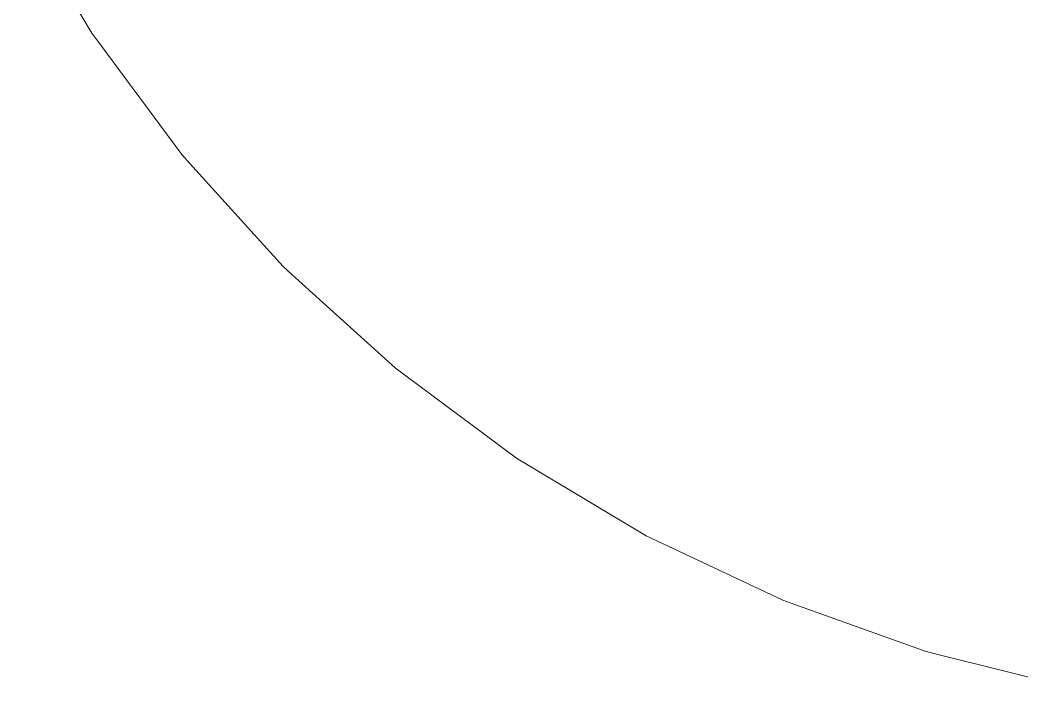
# Model space of a CAD drawing. Header units: centimetres. Extents: x -214 to 137, y -175 to 4.
# Drawn here: x -1.764 to 1.123, y -116.476 to -114.551 of the extents above; entities that cross this region are included whole.
import ezdxf

# ---------------------------------------------------------------- set-up
doc = ezdxf.new("R2010")
doc.units = ezdxf.units.CM
doc.header["$MEASUREMENT"] = 0
doc.layers.add('layer 1', color=7, linetype='Continuous')

msp = doc.modelspace()

# ---------------------------------------------------------------- linework, layer by layer
at = {"layer": 'layer 1', "color": 1, "lineweight": 9}
for points in [[(-1.76398, -114.24443), (-1.76398, -114.24443), (-1.55747, -114.58899), (-1.55747, -114.58899)], [(-1.76398, -114.24443), (-1.76398, -114.24443), (-1.55747, -114.58899), (-1.55747, -114.58899)], [(-1.76398, -114.24443), (-1.76398, -114.24443), (-1.55747, -114.58899), (-1.55747, -114.58899)], [(-1.76398, -114.24443), (-1.76398, -114.24443), (-1.55747, -114.58899), (-1.55747, -114.58899)], [(-1.76398, -114.24443), (-1.76398, -114.24443), (-1.55747, -114.58899), (-1.55747, -114.58899)], [(-1.76398, -114.24443), (-1.76398, -114.24443), (-1.55747, -114.58899), (-1.55747, -114.58899)], [(-1.76398, -114.24443), (-1.76398, -114.24443), (-1.55747, -114.58899), (-1.55747, -114.58899)], [(-1.76398, -114.24443), (-1.76398, -114.24443), (-1.55747, -114.58899), (-1.55747, -114.58899)], [(-1.76398, -114.24443), (-1.76398, -114.24443), (-1.55747, -114.58899), (-1.55747, -114.58899)], [(-1.76398, -114.24443), (-1.76398, -114.24443), (-1.55747, -114.58899), (-1.55747, -114.58899)], [(-1.76398, -114.24443), (-1.76398, -114.24443), (-1.55747, -114.58899), (-1.55747, -114.58899)], [(-1.76398, -114.24443), (-1.76398, -114.24443), (-1.55747, -114.58899), (-1.55747, -114.58899)], [(-1.76398, -114.24443), (-1.76398, -114.24443), (-1.55747, -114.58899), (-1.55747, -114.58899)], [(-1.76398, -114.24443), (-1.76398, -114.24443), (-1.55747, -114.58899), (-1.55747, -114.58899)], [(-1.76398, -114.24443), (-1.76398, -114.24443), (-1.55747, -114.58899), (-1.55747, -114.58899)], [(-1.76398, -114.24443), (-1.76398, -114.24443), (-1.55747, -114.58899), (-1.55747, -114.58899)], [(-1.76398, -114.24443), (-1.76398, -114.24443), (-1.55747, -114.58899), (-1.55747, -114.58899)], [(-1.76398, -114.24443), (-1.76398, -114.24443), (-1.55747, -114.58899), (-1.55747, -114.58899)], [(-1.76398, -114.24443), (-1.76398, -114.24443), (-1.55747, -114.58899), (-1.55747, -114.58899)], [(-1.76398, -114.24443), (-1.76398, -114.24443), (-1.55747, -114.58899), (-1.55747, -114.58899)], [(-1.76398, -114.24443), (-1.76398, -114.24443), (-1.55747, -114.58899), (-1.55747, -114.58899)], [(-1.76398, -114.24443), (-1.76398, -114.24443), (-1.55747, -114.58899), (-1.55747, -114.58899)], [(-1.76398, -114.24443), (-1.76398, -114.24443), (-1.55747, -114.58899), (-1.55747, -114.58899)], [(-1.76398, -114.24443), (-1.76398, -114.24443), (-1.55747, -114.58899), (-1.55747, -114.58899)], [(-1.76398, -114.24443), (-1.76398, -114.24443), (-1.55747, -114.58899), (-1.55747, -114.58899)], [(-1.55747, -114.58899), (-1.55747, -114.58899), (-1.53736, -114.6161), (-1.53736, -114.6161)], [(-1.55747, -114.58899), (-1.55747, -114.58899), (-1.53736, -114.6161), (-1.53736, -114.6161)], [(-1.55747, -114.58899), (-1.55747, -114.58899), (-1.53736, -114.6161), (-1.53736, -114.6161)], [(-1.55747, -114.58899), (-1.55747, -114.58899), (-1.53736, -114.6161), (-1.53736, -114.6161)], [(-1.55747, -114.58899), (-1.55747, -114.58899), (-1.53736, -114.6161), (-1.53736, -114.6161)], [(-1.55747, -114.58899), (-1.55747, -114.58899), (-1.53736, -114.6161), (-1.53736, -114.6161)], [(-1.55747, -114.58899), (-1.55747, -114.58899), (-1.53736, -114.6161), (-1.53736, -114.6161)], [(-1.55747, -114.58899), (-1.55747, -114.58899), (-1.53736, -114.6161), (-1.53736, -114.6161)], [(-1.55747, -114.58899), (-1.55747, -114.58899), (-1.53736, -114.6161), (-1.53736, -114.6161)], [(-1.55747, -114.58899), (-1.55747, -114.58899), (-1.53736, -114.6161), (-1.53736, -114.6161)], [(-1.55747, -114.58899), (-1.55747, -114.58899), (-1.53736, -114.6161), (-1.53736, -114.6161)], [(-1.55747, -114.58899), (-1.55747, -114.58899), (-1.53736, -114.6161), (-1.53736, -114.6161)], [(-1.55747, -114.58899), (-1.55747, -114.58899), (-1.53736, -114.6161), (-1.53736, -114.6161)], [(-1.55747, -114.58899), (-1.55747, -114.58899), (-1.53736, -114.6161), (-1.53736, -114.6161)], [(-1.55747, -114.58899), (-1.55747, -114.58899), (-1.53736, -114.6161), (-1.53736, -114.6161)], [(-1.55747, -114.58899), (-1.55747, -114.58899), (-1.53736, -114.6161), (-1.53736, -114.6161)], [(-1.55747, -114.58899), (-1.55747, -114.58899), (-1.53736, -114.6161), (-1.53736, -114.6161)], [(-1.55747, -114.58899), (-1.55747, -114.58899), (-1.53736, -114.6161), (-1.53736, -114.6161)], [(-1.55747, -114.58899), (-1.55747, -114.58899), (-1.53736, -114.6161), (-1.53736, -114.6161)], [(-1.55747, -114.58899), (-1.55747, -114.58899), (-1.53736, -114.6161), (-1.53736, -114.6161)], [(-1.55747, -114.58899), (-1.55747, -114.58899), (-1.53736, -114.6161), (-1.53736, -114.6161)], [(-1.55747, -114.58899), (-1.55747, -114.58899), (-1.53736, -114.6161), (-1.53736, -114.6161)], [(-1.55747, -114.58899), (-1.55747, -114.58899), (-1.53736, -114.6161), (-1.53736, -114.6161)], [(-1.55747, -114.58899), (-1.55747, -114.58899), (-1.53736, -114.6161), (-1.53736, -114.6161)], [(-1.55747, -114.58899), (-1.55747, -114.58899), (-1.53736, -114.6161), (-1.53736, -114.6161)], [(-1.53736, -114.6161), (-1.53736, -114.6161), (-1.29806, -114.93874), (-1.29806, -114.93874)], [(-1.53736, -114.6161), (-1.53736, -114.6161), (-1.29806, -114.93874), (-1.29806, -114.93874)], [(-1.53736, -114.6161), (-1.53736, -114.6161), (-1.29806, -114.93874), (-1.29806, -114.93874)], [(-1.53736, -114.6161), (-1.53736, -114.6161), (-1.29806, -114.93874), (-1.29806, -114.93874)], [(-1.53736, -114.6161), (-1.53736, -114.6161), (-1.29806, -114.93874), (-1.29806, -114.93874)], [(-1.53736, -114.6161), (-1.53736, -114.6161), (-1.29806, -114.93874), (-1.29806, -114.93874)], [(-1.53736, -114.6161), (-1.53736, -114.6161), (-1.29806, -114.93874), (-1.29806, -114.93874)], [(-1.53736, -114.6161), (-1.53736, -114.6161), (-1.29806, -114.93874), (-1.29806, -114.93874)], [(-1.53736, -114.6161), (-1.53736, -114.6161), (-1.29806, -114.93874), (-1.29806, -114.93874)], [(-1.53736, -114.6161), (-1.53736, -114.6161), (-1.29806, -114.93874), (-1.29806, -114.93874)], [(-1.53736, -114.6161), (-1.53736, -114.6161), (-1.29806, -114.93874), (-1.29806, -114.93874)], [(-1.53736, -114.6161), (-1.53736, -114.6161), (-1.29806, -114.93874), (-1.29806, -114.93874)], [(-1.53736, -114.6161), (-1.53736, -114.6161), (-1.29806, -114.93874), (-1.29806, -114.93874)], [(-1.53736, -114.6161), (-1.53736, -114.6161), (-1.29806, -114.93874), (-1.29806, -114.93874)], [(-1.53736, -114.6161), (-1.53736, -114.6161), (-1.29806, -114.93874), (-1.29806, -114.93874)], [(-1.53736, -114.6161), (-1.53736, -114.6161), (-1.29806, -114.93874), (-1.29806, -114.93874)], [(-1.53736, -114.6161), (-1.53736, -114.6161), (-1.29806, -114.93874), (-1.29806, -114.93874)], [(-1.53736, -114.6161), (-1.53736, -114.6161), (-1.29806, -114.93874), (-1.29806, -114.93874)], [(-1.53736, -114.6161), (-1.53736, -114.6161), (-1.29806, -114.93874), (-1.29806, -114.93874)], [(-1.53736, -114.6161), (-1.53736, -114.6161), (-1.29806, -114.93874), (-1.29806, -114.93874)], [(-1.53736, -114.6161), (-1.53736, -114.6161), (-1.29806, -114.93874), (-1.29806, -114.93874)], [(-1.53736, -114.6161), (-1.53736, -114.6161), (-1.29806, -114.93874), (-1.29806, -114.93874)], [(-1.53736, -114.6161), (-1.53736, -114.6161), (-1.29806, -114.93874), (-1.29806, -114.93874)], [(-1.53736, -114.6161), (-1.53736, -114.6161), (-1.29806, -114.93874), (-1.29806, -114.93874)], [(-1.53736, -114.6161), (-1.53736, -114.6161), (-1.29806, -114.93874), (-1.29806, -114.93874)], [(-1.29806, -114.93874), (-1.29806, -114.93874), (-1.27538, -114.96376), (-1.27538, -114.96376)], [(-1.29806, -114.93874), (-1.29806, -114.93874), (-1.27538, -114.96376), (-1.27538, -114.96376)], [(-1.29806, -114.93874), (-1.29806, -114.93874), (-1.27538, -114.96376), (-1.27538, -114.96376)], [(-1.29806, -114.93874), (-1.29806, -114.93874), (-1.27538, -114.96376), (-1.27538, -114.96376)], [(-1.29806, -114.93874), (-1.29806, -114.93874), (-1.27538, -114.96376), (-1.27538, -114.96376)], [(-1.29806, -114.93874), (-1.29806, -114.93874), (-1.27538, -114.96376), (-1.27538, -114.96376)], [(-1.29806, -114.93874), (-1.29806, -114.93874), (-1.27538, -114.96376), (-1.27538, -114.96376)], [(-1.29806, -114.93874), (-1.29806, -114.93874), (-1.27538, -114.96376), (-1.27538, -114.96376)], [(-1.29806, -114.93874), (-1.29806, -114.93874), (-1.27538, -114.96376), (-1.27538, -114.96376)], [(-1.29806, -114.93874), (-1.29806, -114.93874), (-1.27538, -114.96376), (-1.27538, -114.96376)], [(-1.29806, -114.93874), (-1.29806, -114.93874), (-1.27538, -114.96376), (-1.27538, -114.96376)], [(-1.29806, -114.93874), (-1.29806, -114.93874), (-1.27538, -114.96376), (-1.27538, -114.96376)], [(-1.29806, -114.93874), (-1.29806, -114.93874), (-1.27538, -114.96376), (-1.27538, -114.96376)], [(-1.29806, -114.93874), (-1.29806, -114.93874), (-1.27538, -114.96376), (-1.27538, -114.96376)], [(-1.29806, -114.93874), (-1.29806, -114.93874), (-1.27538, -114.96376), (-1.27538, -114.96376)], [(-1.29806, -114.93874), (-1.29806, -114.93874), (-1.27538, -114.96376), (-1.27538, -114.96376)], [(-1.29806, -114.93874), (-1.29806, -114.93874), (-1.27538, -114.96376), (-1.27538, -114.96376)], [(-1.29806, -114.93874), (-1.29806, -114.93874), (-1.27538, -114.96376), (-1.27538, -114.96376)], [(-1.29806, -114.93874), (-1.29806, -114.93874), (-1.27538, -114.96376), (-1.27538, -114.96376)], [(-1.29806, -114.93874), (-1.29806, -114.93874), (-1.27538, -114.96376), (-1.27538, -114.96376)], [(-1.29806, -114.93874), (-1.29806, -114.93874), (-1.27538, -114.96376), (-1.27538, -114.96376)], [(-1.29806, -114.93874), (-1.29806, -114.93874), (-1.27538, -114.96376), (-1.27538, -114.96376)], [(-1.29806, -114.93874), (-1.29806, -114.93874), (-1.27538, -114.96376), (-1.27538, -114.96376)], [(-1.29806, -114.93874), (-1.29806, -114.93874), (-1.27538, -114.96376), (-1.27538, -114.96376)], [(-1.29806, -114.93874), (-1.29806, -114.93874), (-1.27538, -114.96376), (-1.27538, -114.96376)], [(-1.27538, -114.96376), (-1.27538, -114.96376), (-1.00562, -115.26139), (-1.00562, -115.26139)], [(-1.27538, -114.96376), (-1.27538, -114.96376), (-1.00562, -115.26139), (-1.00562, -115.26139)], [(-1.27538, -114.96376), (-1.27538, -114.96376), (-1.00562, -115.26139), (-1.00562, -115.26139)], [(-1.27538, -114.96376), (-1.27538, -114.96376), (-1.00562, -115.26139), (-1.00562, -115.26139)], [(-1.27538, -114.96376), (-1.27538, -114.96376), (-1.00562, -115.26139), (-1.00562, -115.26139)], [(-1.27538, -114.96376), (-1.27538, -114.96376), (-1.00562, -115.26139), (-1.00562, -115.26139)], [(-1.27538, -114.96376), (-1.27538, -114.96376), (-1.00562, -115.26139), (-1.00562, -115.26139)], [(-1.27538, -114.96376), (-1.27538, -114.96376), (-1.00562, -115.26139), (-1.00562, -115.26139)], [(-1.27538, -114.96376), (-1.27538, -114.96376), (-1.00562, -115.26139), (-1.00562, -115.26139)], [(-1.27538, -114.96376), (-1.27538, -114.96376), (-1.00562, -115.26139), (-1.00562, -115.26139)], [(-1.27538, -114.96376), (-1.27538, -114.96376), (-1.00562, -115.26139), (-1.00562, -115.26139)], [(-1.27538, -114.96376), (-1.27538, -114.96376), (-1.00562, -115.26139), (-1.00562, -115.26139)], [(-1.27538, -114.96376), (-1.27538, -114.96376), (-1.00562, -115.26139), (-1.00562, -115.26139)], [(-1.27538, -114.96376), (-1.27538, -114.96376), (-1.00562, -115.26139), (-1.00562, -115.26139)], [(-1.27538, -114.96376), (-1.27538, -114.96376), (-1.00562, -115.26139), (-1.00562, -115.26139)], [(-1.27538, -114.96376), (-1.27538, -114.96376), (-1.00562, -115.26139), (-1.00562, -115.26139)], [(-1.27538, -114.96376), (-1.27538, -114.96376), (-1.00562, -115.26139), (-1.00562, -115.26139)], [(-1.27538, -114.96376), (-1.27538, -114.96376), (-1.00562, -115.26139), (-1.00562, -115.26139)], [(-1.27538, -114.96376), (-1.27538, -114.96376), (-1.00562, -115.26139), (-1.00562, -115.26139)], [(-1.27538, -114.96376), (-1.27538, -114.96376), (-1.00562, -115.26139), (-1.00562, -115.26139)], [(-1.27538, -114.96376), (-1.27538, -114.96376), (-1.00562, -115.26139), (-1.00562, -115.26139)], [(-1.27538, -114.96376), (-1.27538, -114.96376), (-1.00562, -115.26139), (-1.00562, -115.26139)], [(-1.27538, -114.96376), (-1.27538, -114.96376), (-1.00562, -115.26139), (-1.00562, -115.26139)], [(-1.27538, -114.96376), (-1.27538, -114.96376), (-1.00562, -115.26139), (-1.00562, -115.26139)], [(-1.27538, -114.96376), (-1.27538, -114.96376), (-1.00562, -115.26139), (-1.00562, -115.26139)], [(-1.00562, -115.26139), (-1.00562, -115.26139), (-0.98061, -115.28407), (-0.98061, -115.28407)], [(-1.00562, -115.26139), (-1.00562, -115.26139), (-0.98061, -115.28407), (-0.98061, -115.28407)], [(-1.00562, -115.26139), (-1.00562, -115.26139), (-0.98061, -115.28407), (-0.98061, -115.28407)], [(-1.00562, -115.26139), (-1.00562, -115.26139), (-0.98061, -115.28407), (-0.98061, -115.28407)], [(-1.00562, -115.26139), (-1.00562, -115.26139), (-0.98061, -115.28407), (-0.98061, -115.28407)], [(-1.00562, -115.26139), (-1.00562, -115.26139), (-0.98061, -115.28407), (-0.98061, -115.28407)], [(-1.00562, -115.26139), (-1.00562, -115.26139), (-0.98061, -115.28407), (-0.98061, -115.28407)], [(-1.00562, -115.26139), (-1.00562, -115.26139), (-0.98061, -115.28407), (-0.98061, -115.28407)], [(-1.00562, -115.26139), (-1.00562, -115.26139), (-0.98061, -115.28407), (-0.98061, -115.28407)], [(-1.00562, -115.26139), (-1.00562, -115.26139), (-0.98061, -115.28407), (-0.98061, -115.28407)], [(-1.00562, -115.26139), (-1.00562, -115.26139), (-0.98061, -115.28407), (-0.98061, -115.28407)], [(-1.00562, -115.26139), (-1.00562, -115.26139), (-0.98061, -115.28407), (-0.98061, -115.28407)], [(-1.00562, -115.26139), (-1.00562, -115.26139), (-0.98061, -115.28407), (-0.98061, -115.28407)], [(-1.00562, -115.26139), (-1.00562, -115.26139), (-0.98061, -115.28407), (-0.98061, -115.28407)], [(-1.00562, -115.26139), (-1.00562, -115.26139), (-0.98061, -115.28407), (-0.98061, -115.28407)], [(-1.00562, -115.26139), (-1.00562, -115.26139), (-0.98061, -115.28407), (-0.98061, -115.28407)], [(-1.00562, -115.26139), (-1.00562, -115.26139), (-0.98061, -115.28407), (-0.98061, -115.28407)], [(-1.00562, -115.26139), (-1.00562, -115.26139), (-0.98061, -115.28407), (-0.98061, -115.28407)], [(-1.00562, -115.26139), (-1.00562, -115.26139), (-0.98061, -115.28407), (-0.98061, -115.28407)], [(-1.00562, -115.26139), (-1.00562, -115.26139), (-0.98061, -115.28407), (-0.98061, -115.28407)], [(-1.00562, -115.26139), (-1.00562, -115.26139), (-0.98061, -115.28407), (-0.98061, -115.28407)], [(-1.00562, -115.26139), (-1.00562, -115.26139), (-0.98061, -115.28407), (-0.98061, -115.28407)], [(-1.00562, -115.26139), (-1.00562, -115.26139), (-0.98061, -115.28407), (-0.98061, -115.28407)], [(-1.00562, -115.26139), (-1.00562, -115.26139), (-0.98061, -115.28407), (-0.98061, -115.28407)], [(-1.00562, -115.26139), (-1.00562, -115.26139), (-0.98061, -115.28407), (-0.98061, -115.28407)], [(-0.98061, -115.28407), (-0.98061, -115.28407), (-0.68298, -115.55385), (-0.68298, -115.55385)], [(-0.98061, -115.28407), (-0.98061, -115.28407), (-0.68298, -115.55385), (-0.68298, -115.55385)], [(-0.98061, -115.28407), (-0.98061, -115.28407), (-0.68298, -115.55385), (-0.68298, -115.55385)], [(-0.98061, -115.28407), (-0.98061, -115.28407), (-0.68298, -115.55385), (-0.68298, -115.55385)], [(-0.98061, -115.28407), (-0.98061, -115.28407), (-0.68298, -115.55385), (-0.68298, -115.55385)], [(-0.98061, -115.28407), (-0.98061, -115.28407), (-0.68298, -115.55385), (-0.68298, -115.55385)], [(-0.98061, -115.28407), (-0.98061, -115.28407), (-0.68298, -115.55385), (-0.68298, -115.55385)], [(-0.98061, -115.28407), (-0.98061, -115.28407), (-0.68298, -115.55385), (-0.68298, -115.55385)], [(-0.98061, -115.28407), (-0.98061, -115.28407), (-0.68298, -115.55385), (-0.68298, -115.55385)], [(-0.98061, -115.28407), (-0.98061, -115.28407), (-0.68298, -115.55385), (-0.68298, -115.55385)], [(-0.98061, -115.28407), (-0.98061, -115.28407), (-0.68298, -115.55385), (-0.68298, -115.55385)], [(-0.98061, -115.28407), (-0.98061, -115.28407), (-0.68298, -115.55385), (-0.68298, -115.55385)], [(-0.98061, -115.28407), (-0.98061, -115.28407), (-0.68298, -115.55385), (-0.68298, -115.55385)], [(-0.98061, -115.28407), (-0.98061, -115.28407), (-0.68298, -115.55385), (-0.68298, -115.55385)], [(-0.98061, -115.28407), (-0.98061, -115.28407), (-0.68298, -115.55385), (-0.68298, -115.55385)], [(-0.98061, -115.28407), (-0.98061, -115.28407), (-0.68298, -115.55385), (-0.68298, -115.55385)], [(-0.98061, -115.28407), (-0.98061, -115.28407), (-0.68298, -115.55385), (-0.68298, -115.55385)], [(-0.98061, -115.28407), (-0.98061, -115.28407), (-0.68298, -115.55385), (-0.68298, -115.55385)], [(-0.98061, -115.28407), (-0.98061, -115.28407), (-0.68298, -115.55385), (-0.68298, -115.55385)], [(-0.98061, -115.28407), (-0.98061, -115.28407), (-0.68298, -115.55385), (-0.68298, -115.55385)], [(-0.98061, -115.28407), (-0.98061, -115.28407), (-0.68298, -115.55385), (-0.68298, -115.55385)], [(-0.98061, -115.28407), (-0.98061, -115.28407), (-0.68298, -115.55385), (-0.68298, -115.55385)], [(-0.98061, -115.28407), (-0.98061, -115.28407), (-0.68298, -115.55385), (-0.68298, -115.55385)], [(-0.98061, -115.28407), (-0.98061, -115.28407), (-0.68298, -115.55385), (-0.68298, -115.55385)], [(-0.98061, -115.28407), (-0.98061, -115.28407), (-0.68298, -115.55385), (-0.68298, -115.55385)], [(-0.68298, -115.55385), (-0.68298, -115.55385), (-0.65586, -115.57396), (-0.65586, -115.57396)], [(-0.68298, -115.55385), (-0.68298, -115.55385), (-0.65586, -115.57396), (-0.65586, -115.57396)], [(-0.68298, -115.55385), (-0.68298, -115.55385), (-0.65586, -115.57396), (-0.65586, -115.57396)], [(-0.68298, -115.55385), (-0.68298, -115.55385), (-0.65586, -115.57396), (-0.65586, -115.57396)], [(-0.68298, -115.55385), (-0.68298, -115.55385), (-0.65586, -115.57396), (-0.65586, -115.57396)], [(-0.68298, -115.55385), (-0.68298, -115.55385), (-0.65586, -115.57396), (-0.65586, -115.57396)], [(-0.68298, -115.55385), (-0.68298, -115.55385), (-0.65586, -115.57396), (-0.65586, -115.57396)], [(-0.68298, -115.55385), (-0.68298, -115.55385), (-0.65586, -115.57396), (-0.65586, -115.57396)], [(-0.68298, -115.55385), (-0.68298, -115.55385), (-0.65586, -115.57396), (-0.65586, -115.57396)], [(-0.68298, -115.55385), (-0.68298, -115.55385), (-0.65586, -115.57396), (-0.65586, -115.57396)], [(-0.68298, -115.55385), (-0.68298, -115.55385), (-0.65586, -115.57396), (-0.65586, -115.57396)], [(-0.68298, -115.55385), (-0.68298, -115.55385), (-0.65586, -115.57396), (-0.65586, -115.57396)], [(-0.68298, -115.55385), (-0.68298, -115.55385), (-0.65586, -115.57396), (-0.65586, -115.57396)], [(-0.68298, -115.55385), (-0.68298, -115.55385), (-0.65586, -115.57396), (-0.65586, -115.57396)], [(-0.68298, -115.55385), (-0.68298, -115.55385), (-0.65586, -115.57396), (-0.65586, -115.57396)], [(-0.68298, -115.55385), (-0.68298, -115.55385), (-0.65586, -115.57396), (-0.65586, -115.57396)], [(-0.68298, -115.55385), (-0.68298, -115.55385), (-0.65586, -115.57396), (-0.65586, -115.57396)], [(-0.68298, -115.55385), (-0.68298, -115.55385), (-0.65586, -115.57396), (-0.65586, -115.57396)], [(-0.68298, -115.55385), (-0.68298, -115.55385), (-0.65586, -115.57396), (-0.65586, -115.57396)], [(-0.68298, -115.55385), (-0.68298, -115.55385), (-0.65586, -115.57396), (-0.65586, -115.57396)], [(-0.68298, -115.55385), (-0.68298, -115.55385), (-0.65586, -115.57396), (-0.65586, -115.57396)], [(-0.68298, -115.55385), (-0.68298, -115.55385), (-0.65586, -115.57396), (-0.65586, -115.57396)], [(-0.68298, -115.55385), (-0.68298, -115.55385), (-0.65586, -115.57396), (-0.65586, -115.57396)], [(-0.68298, -115.55385), (-0.68298, -115.55385), (-0.65586, -115.57396), (-0.65586, -115.57396)], [(-0.68298, -115.55385), (-0.68298, -115.55385), (-0.65586, -115.57396), (-0.65586, -115.57396)], [(-0.65586, -115.57396), (-0.65586, -115.57396), (-0.33321, -115.81324), (-0.33321, -115.81324)], [(-0.65586, -115.57396), (-0.65586, -115.57396), (-0.33321, -115.81324), (-0.33321, -115.81324)], [(-0.65586, -115.57396), (-0.65586, -115.57396), (-0.33321, -115.81324), (-0.33321, -115.81324)], [(-0.65586, -115.57396), (-0.65586, -115.57396), (-0.33321, -115.81324), (-0.33321, -115.81324)], [(-0.65586, -115.57396), (-0.65586, -115.57396), (-0.33321, -115.81324), (-0.33321, -115.81324)], [(-0.65586, -115.57396), (-0.65586, -115.57396), (-0.33321, -115.81324), (-0.33321, -115.81324)], [(-0.65586, -115.57396), (-0.65586, -115.57396), (-0.33321, -115.81324), (-0.33321, -115.81324)], [(-0.65586, -115.57396), (-0.65586, -115.57396), (-0.33321, -115.81324), (-0.33321, -115.81324)], [(-0.65586, -115.57396), (-0.65586, -115.57396), (-0.33321, -115.81324), (-0.33321, -115.81324)], [(-0.65586, -115.57396), (-0.65586, -115.57396), (-0.33321, -115.81324), (-0.33321, -115.81324)], [(-0.65586, -115.57396), (-0.65586, -115.57396), (-0.33321, -115.81324), (-0.33321, -115.81324)], [(-0.65586, -115.57396), (-0.65586, -115.57396), (-0.33321, -115.81324), (-0.33321, -115.81324)], [(-0.65586, -115.57396), (-0.65586, -115.57396), (-0.33321, -115.81324), (-0.33321, -115.81324)], [(-0.65586, -115.57396), (-0.65586, -115.57396), (-0.33321, -115.81324), (-0.33321, -115.81324)], [(-0.65586, -115.57396), (-0.65586, -115.57396), (-0.33321, -115.81324), (-0.33321, -115.81324)], [(-0.65586, -115.57396), (-0.65586, -115.57396), (-0.33321, -115.81324), (-0.33321, -115.81324)], [(-0.65586, -115.57396), (-0.65586, -115.57396), (-0.33321, -115.81324), (-0.33321, -115.81324)], [(-0.65586, -115.57396), (-0.65586, -115.57396), (-0.33321, -115.81324), (-0.33321, -115.81324)], [(-0.65586, -115.57396), (-0.65586, -115.57396), (-0.33321, -115.81324), (-0.33321, -115.81324)], [(-0.65586, -115.57396), (-0.65586, -115.57396), (-0.33321, -115.81324), (-0.33321, -115.81324)], [(-0.65586, -115.57396), (-0.65586, -115.57396), (-0.33321, -115.81324), (-0.33321, -115.81324)], [(-0.65586, -115.57396), (-0.65586, -115.57396), (-0.33321, -115.81324), (-0.33321, -115.81324)], [(-0.65586, -115.57396), (-0.65586, -115.57396), (-0.33321, -115.81324), (-0.33321, -115.81324)], [(-0.65586, -115.57396), (-0.65586, -115.57396), (-0.33321, -115.81324), (-0.33321, -115.81324)], [(-0.65586, -115.57396), (-0.65586, -115.57396), (-0.33321, -115.81324), (-0.33321, -115.81324)], [(-0.33321, -115.81324), (-0.33321, -115.81324), (-0.30424, -115.8306), (-0.30424, -115.8306)], [(-0.33321, -115.81324), (-0.33321, -115.81324), (-0.30424, -115.8306), (-0.30424, -115.8306)], [(-0.33321, -115.81324), (-0.33321, -115.81324), (-0.30424, -115.8306), (-0.30424, -115.8306)], [(-0.33321, -115.81324), (-0.33321, -115.81324), (-0.30424, -115.8306), (-0.30424, -115.8306)], [(-0.33321, -115.81324), (-0.33321, -115.81324), (-0.30424, -115.8306), (-0.30424, -115.8306)], [(-0.33321, -115.81324), (-0.33321, -115.81324), (-0.30424, -115.8306), (-0.30424, -115.8306)], [(-0.33321, -115.81324), (-0.33321, -115.81324), (-0.30424, -115.8306), (-0.30424, -115.8306)], [(-0.33321, -115.81324), (-0.33321, -115.81324), (-0.30424, -115.8306), (-0.30424, -115.8306)], [(-0.33321, -115.81324), (-0.33321, -115.81324), (-0.30424, -115.8306), (-0.30424, -115.8306)], [(-0.33321, -115.81324), (-0.33321, -115.81324), (-0.30424, -115.8306), (-0.30424, -115.8306)], [(-0.33321, -115.81324), (-0.33321, -115.81324), (-0.30424, -115.8306), (-0.30424, -115.8306)], [(-0.33321, -115.81324), (-0.33321, -115.81324), (-0.30424, -115.8306), (-0.30424, -115.8306)], [(-0.33321, -115.81324), (-0.33321, -115.81324), (-0.30424, -115.8306), (-0.30424, -115.8306)], [(-0.33321, -115.81324), (-0.33321, -115.81324), (-0.30424, -115.8306), (-0.30424, -115.8306)], [(-0.33321, -115.81324), (-0.33321, -115.81324), (-0.30424, -115.8306), (-0.30424, -115.8306)], [(-0.33321, -115.81324), (-0.33321, -115.81324), (-0.30424, -115.8306), (-0.30424, -115.8306)], [(-0.33321, -115.81324), (-0.33321, -115.81324), (-0.30424, -115.8306), (-0.30424, -115.8306)], [(-0.33321, -115.81324), (-0.33321, -115.81324), (-0.30424, -115.8306), (-0.30424, -115.8306)], [(-0.33321, -115.81324), (-0.33321, -115.81324), (-0.30424, -115.8306), (-0.30424, -115.8306)], [(-0.33321, -115.81324), (-0.33321, -115.81324), (-0.30424, -115.8306), (-0.30424, -115.8306)], [(-0.33321, -115.81324), (-0.33321, -115.81324), (-0.30424, -115.8306), (-0.30424, -115.8306)], [(-0.33321, -115.81324), (-0.33321, -115.81324), (-0.30424, -115.8306), (-0.30424, -115.8306)], [(-0.33321, -115.81324), (-0.33321, -115.81324), (-0.30424, -115.8306), (-0.30424, -115.8306)], [(-0.33321, -115.81324), (-0.33321, -115.81324), (-0.30424, -115.8306), (-0.30424, -115.8306)], [(-0.33321, -115.81324), (-0.33321, -115.81324), (-0.30424, -115.8306), (-0.30424, -115.8306)], [(-0.30424, -115.8306), (-0.30424, -115.8306), (0.04029, -116.03712), (0.04029, -116.03712)], [(-0.30424, -115.8306), (-0.30424, -115.8306), (0.04029, -116.03712), (0.04029, -116.03712)], [(-0.30424, -115.8306), (-0.30424, -115.8306), (0.04029, -116.03712), (0.04029, -116.03712)], [(-0.30424, -115.8306), (-0.30424, -115.8306), (0.04029, -116.03712), (0.04029, -116.03712)], [(-0.30424, -115.8306), (-0.30424, -115.8306), (0.04029, -116.03712), (0.04029, -116.03712)], [(-0.30424, -115.8306), (-0.30424, -115.8306), (0.04029, -116.03712), (0.04029, -116.03712)], [(-0.30424, -115.8306), (-0.30424, -115.8306), (0.04029, -116.03712), (0.04029, -116.03712)], [(-0.30424, -115.8306), (-0.30424, -115.8306), (0.04029, -116.03712), (0.04029, -116.03712)], [(-0.30424, -115.8306), (-0.30424, -115.8306), (0.04029, -116.03712), (0.04029, -116.03712)], [(-0.30424, -115.8306), (-0.30424, -115.8306), (0.04029, -116.03712), (0.04029, -116.03712)], [(-0.30424, -115.8306), (-0.30424, -115.8306), (0.04029, -116.03712), (0.04029, -116.03712)], [(-0.30424, -115.8306), (-0.30424, -115.8306), (0.04029, -116.03712), (0.04029, -116.03712)], [(-0.30424, -115.8306), (-0.30424, -115.8306), (0.04029, -116.03712), (0.04029, -116.03712)], [(-0.30424, -115.8306), (-0.30424, -115.8306), (0.04029, -116.03712), (0.04029, -116.03712)], [(-0.30424, -115.8306), (-0.30424, -115.8306), (0.04029, -116.03712), (0.04029, -116.03712)], [(-0.30424, -115.8306), (-0.30424, -115.8306), (0.04029, -116.03712), (0.04029, -116.03712)], [(-0.30424, -115.8306), (-0.30424, -115.8306), (0.04029, -116.03712), (0.04029, -116.03712)], [(-0.30424, -115.8306), (-0.30424, -115.8306), (0.04029, -116.03712), (0.04029, -116.03712)], [(-0.30424, -115.8306), (-0.30424, -115.8306), (0.04029, -116.03712), (0.04029, -116.03712)], [(-0.30424, -115.8306), (-0.30424, -115.8306), (0.04029, -116.03712), (0.04029, -116.03712)], [(-0.30424, -115.8306), (-0.30424, -115.8306), (0.04029, -116.03712), (0.04029, -116.03712)], [(-0.30424, -115.8306), (-0.30424, -115.8306), (0.04029, -116.03712), (0.04029, -116.03712)], [(-0.30424, -115.8306), (-0.30424, -115.8306), (0.04029, -116.03712), (0.04029, -116.03712)], [(-0.30424, -115.8306), (-0.30424, -115.8306), (0.04029, -116.03712), (0.04029, -116.03712)], [(-0.30424, -115.8306), (-0.30424, -115.8306), (0.04029, -116.03712), (0.04029, -116.03712)], [(0.04029, -116.03712), (0.04029, -116.03712), (0.07082, -116.05156), (0.07082, -116.05156)], [(0.04029, -116.03712), (0.04029, -116.03712), (0.07082, -116.05156), (0.07082, -116.05156)], [(0.04029, -116.03712), (0.04029, -116.03712), (0.07082, -116.05156), (0.07082, -116.05156)], [(0.04029, -116.03712), (0.04029, -116.03712), (0.07082, -116.05156), (0.07082, -116.05156)], [(0.04029, -116.03712), (0.04029, -116.03712), (0.07082, -116.05156), (0.07082, -116.05156)], [(0.04029, -116.03712), (0.04029, -116.03712), (0.07082, -116.05156), (0.07082, -116.05156)], [(0.04029, -116.03712), (0.04029, -116.03712), (0.07082, -116.05156), (0.07082, -116.05156)], [(0.04029, -116.03712), (0.04029, -116.03712), (0.07082, -116.05156), (0.07082, -116.05156)], [(0.04029, -116.03712), (0.04029, -116.03712), (0.07082, -116.05156), (0.07082, -116.05156)], [(0.04029, -116.03712), (0.04029, -116.03712), (0.07082, -116.05156), (0.07082, -116.05156)], [(0.04029, -116.03712), (0.04029, -116.03712), (0.07082, -116.05156), (0.07082, -116.05156)], [(0.04029, -116.03712), (0.04029, -116.03712), (0.07082, -116.05156), (0.07082, -116.05156)], [(0.04029, -116.03712), (0.04029, -116.03712), (0.07082, -116.05156), (0.07082, -116.05156)], [(0.04029, -116.03712), (0.04029, -116.03712), (0.07082, -116.05156), (0.07082, -116.05156)], [(0.04029, -116.03712), (0.04029, -116.03712), (0.07082, -116.05156), (0.07082, -116.05156)], [(0.04029, -116.03712), (0.04029, -116.03712), (0.07082, -116.05156), (0.07082, -116.05156)], [(0.04029, -116.03712), (0.04029, -116.03712), (0.07082, -116.05156), (0.07082, -116.05156)], [(0.04029, -116.03712), (0.04029, -116.03712), (0.07082, -116.05156), (0.07082, -116.05156)], [(0.04029, -116.03712), (0.04029, -116.03712), (0.07082, -116.05156), (0.07082, -116.05156)], [(0.04029, -116.03712), (0.04029, -116.03712), (0.07082, -116.05156), (0.07082, -116.05156)], [(0.04029, -116.03712), (0.04029, -116.03712), (0.07082, -116.05156), (0.07082, -116.05156)], [(0.04029, -116.03712), (0.04029, -116.03712), (0.07082, -116.05156), (0.07082, -116.05156)], [(0.04029, -116.03712), (0.04029, -116.03712), (0.07082, -116.05156), (0.07082, -116.05156)], [(0.04029, -116.03712), (0.04029, -116.03712), (0.07082, -116.05156), (0.07082, -116.05156)], [(0.04029, -116.03712), (0.04029, -116.03712), (0.07082, -116.05156), (0.07082, -116.05156)], [(0.07082, -116.05156), (0.07082, -116.05156), (0.43396, -116.22328), (0.43396, -116.22328)], [(0.07082, -116.05156), (0.07082, -116.05156), (0.43396, -116.22328), (0.43396, -116.22328)], [(0.07082, -116.05156), (0.07082, -116.05156), (0.43396, -116.22328), (0.43396, -116.22328)], [(0.07082, -116.05156), (0.07082, -116.05156), (0.43396, -116.22328), (0.43396, -116.22328)], [(0.07082, -116.05156), (0.07082, -116.05156), (0.43396, -116.22328), (0.43396, -116.22328)], [(0.07082, -116.05156), (0.07082, -116.05156), (0.43396, -116.22328), (0.43396, -116.22328)], [(0.07082, -116.05156), (0.07082, -116.05156), (0.43396, -116.22328), (0.43396, -116.22328)], [(0.07082, -116.05156), (0.07082, -116.05156), (0.43396, -116.22328), (0.43396, -116.22328)], [(0.07082, -116.05156), (0.07082, -116.05156), (0.43396, -116.22328), (0.43396, -116.22328)], [(0.07082, -116.05156), (0.07082, -116.05156), (0.43396, -116.22328), (0.43396, -116.22328)], [(0.07082, -116.05156), (0.07082, -116.05156), (0.43396, -116.22328), (0.43396, -116.22328)], [(0.07082, -116.05156), (0.07082, -116.05156), (0.43396, -116.22328), (0.43396, -116.22328)], [(0.07082, -116.05156), (0.07082, -116.05156), (0.43396, -116.22328), (0.43396, -116.22328)], [(0.07082, -116.05156), (0.07082, -116.05156), (0.43396, -116.22328), (0.43396, -116.22328)], [(0.07082, -116.05156), (0.07082, -116.05156), (0.43396, -116.22328), (0.43396, -116.22328)], [(0.07082, -116.05156), (0.07082, -116.05156), (0.43396, -116.22328), (0.43396, -116.22328)], [(0.07082, -116.05156), (0.07082, -116.05156), (0.43396, -116.22328), (0.43396, -116.22328)], [(0.07082, -116.05156), (0.07082, -116.05156), (0.43396, -116.22328), (0.43396, -116.22328)], [(0.07082, -116.05156), (0.07082, -116.05156), (0.43396, -116.22328), (0.43396, -116.22328)], [(0.07082, -116.05156), (0.07082, -116.05156), (0.43396, -116.22328), (0.43396, -116.22328)], [(0.07082, -116.05156), (0.07082, -116.05156), (0.43396, -116.22328), (0.43396, -116.22328)], [(0.07082, -116.05156), (0.07082, -116.05156), (0.43396, -116.22328), (0.43396, -116.22328)], [(0.07082, -116.05156), (0.07082, -116.05156), (0.43396, -116.22328), (0.43396, -116.22328)], [(0.07082, -116.05156), (0.07082, -116.05156), (0.43396, -116.22328), (0.43396, -116.22328)], [(0.07082, -116.05156), (0.07082, -116.05156), (0.43396, -116.22328), (0.43396, -116.22328)], [(0.43396, -116.22328), (0.43396, -116.22328), (0.46574, -116.23467), (0.46574, -116.23467)], [(0.43396, -116.22328), (0.43396, -116.22328), (0.46574, -116.23467), (0.46574, -116.23467)], [(0.43396, -116.22328), (0.43396, -116.22328), (0.46574, -116.23467), (0.46574, -116.23467)], [(0.43396, -116.22328), (0.43396, -116.22328), (0.46574, -116.23467), (0.46574, -116.23467)], [(0.43396, -116.22328), (0.43396, -116.22328), (0.46574, -116.23467), (0.46574, -116.23467)], [(0.43396, -116.22328), (0.43396, -116.22328), (0.46574, -116.23467), (0.46574, -116.23467)], [(0.43396, -116.22328), (0.43396, -116.22328), (0.46574, -116.23467), (0.46574, -116.23467)], [(0.43396, -116.22328), (0.43396, -116.22328), (0.46574, -116.23467), (0.46574, -116.23467)], [(0.43396, -116.22328), (0.43396, -116.22328), (0.46574, -116.23467), (0.46574, -116.23467)], [(0.43396, -116.22328), (0.43396, -116.22328), (0.46574, -116.23467), (0.46574, -116.23467)], [(0.43396, -116.22328), (0.43396, -116.22328), (0.46574, -116.23467), (0.46574, -116.23467)], [(0.43396, -116.22328), (0.43396, -116.22328), (0.46574, -116.23467), (0.46574, -116.23467)], [(0.43396, -116.22328), (0.43396, -116.22328), (0.46574, -116.23467), (0.46574, -116.23467)], [(0.43396, -116.22328), (0.43396, -116.22328), (0.46574, -116.23467), (0.46574, -116.23467)], [(0.43396, -116.22328), (0.43396, -116.22328), (0.46574, -116.23467), (0.46574, -116.23467)], [(0.43396, -116.22328), (0.43396, -116.22328), (0.46574, -116.23467), (0.46574, -116.23467)], [(0.43396, -116.22328), (0.43396, -116.22328), (0.46574, -116.23467), (0.46574, -116.23467)], [(0.43396, -116.22328), (0.43396, -116.22328), (0.46574, -116.23467), (0.46574, -116.23467)], [(0.43396, -116.22328), (0.43396, -116.22328), (0.46574, -116.23467), (0.46574, -116.23467)], [(0.43396, -116.22328), (0.43396, -116.22328), (0.46574, -116.23467), (0.46574, -116.23467)], [(0.43396, -116.22328), (0.43396, -116.22328), (0.46574, -116.23467), (0.46574, -116.23467)], [(0.43396, -116.22328), (0.43396, -116.22328), (0.46574, -116.23467), (0.46574, -116.23467)], [(0.43396, -116.22328), (0.43396, -116.22328), (0.46574, -116.23467), (0.46574, -116.23467)], [(0.43396, -116.22328), (0.43396, -116.22328), (0.46574, -116.23467), (0.46574, -116.23467)], [(0.43396, -116.22328), (0.43396, -116.22328), (0.46574, -116.23467), (0.46574, -116.23467)], [(0.46574, -116.23467), (0.46574, -116.23467), (0.84395, -116.37001), (0.84395, -116.37001)], [(0.46574, -116.23467), (0.46574, -116.23467), (0.84395, -116.37001), (0.84395, -116.37001)], [(0.46574, -116.23467), (0.46574, -116.23467), (0.84395, -116.37001), (0.84395, -116.37001)], [(0.46574, -116.23467), (0.46574, -116.23467), (0.84395, -116.37001), (0.84395, -116.37001)], [(0.46574, -116.23467), (0.46574, -116.23467), (0.84395, -116.37001), (0.84395, -116.37001)], [(0.46574, -116.23467), (0.46574, -116.23467), (0.84395, -116.37001), (0.84395, -116.37001)], [(0.46574, -116.23467), (0.46574, -116.23467), (0.84395, -116.37001), (0.84395, -116.37001)], [(0.46574, -116.23467), (0.46574, -116.23467), (0.84395, -116.37001), (0.84395, -116.37001)], [(0.46574, -116.23467), (0.46574, -116.23467), (0.84395, -116.37001), (0.84395, -116.37001)], [(0.46574, -116.23467), (0.46574, -116.23467), (0.84395, -116.37001), (0.84395, -116.37001)], [(0.46574, -116.23467), (0.46574, -116.23467), (0.84395, -116.37001), (0.84395, -116.37001)], [(0.46574, -116.23467), (0.46574, -116.23467), (0.84395, -116.37001), (0.84395, -116.37001)], [(0.46574, -116.23467), (0.46574, -116.23467), (0.84395, -116.37001), (0.84395, -116.37001)], [(0.46574, -116.23467), (0.46574, -116.23467), (0.84395, -116.37001), (0.84395, -116.37001)], [(0.46574, -116.23467), (0.46574, -116.23467), (0.84395, -116.37001), (0.84395, -116.37001)], [(0.46574, -116.23467), (0.46574, -116.23467), (0.84395, -116.37001), (0.84395, -116.37001)], [(0.46574, -116.23467), (0.46574, -116.23467), (0.84395, -116.37001), (0.84395, -116.37001)], [(0.46574, -116.23467), (0.46574, -116.23467), (0.84395, -116.37001), (0.84395, -116.37001)], [(0.46574, -116.23467), (0.46574, -116.23467), (0.84395, -116.37001), (0.84395, -116.37001)], [(0.46574, -116.23467), (0.46574, -116.23467), (0.84395, -116.37001), (0.84395, -116.37001)], [(0.46574, -116.23467), (0.46574, -116.23467), (0.84395, -116.37001), (0.84395, -116.37001)], [(0.46574, -116.23467), (0.46574, -116.23467), (0.84395, -116.37001), (0.84395, -116.37001)], [(0.46574, -116.23467), (0.46574, -116.23467), (0.84395, -116.37001), (0.84395, -116.37001)], [(0.46574, -116.23467), (0.46574, -116.23467), (0.84395, -116.37001), (0.84395, -116.37001)], [(0.46574, -116.23467), (0.46574, -116.23467), (0.84395, -116.37001), (0.84395, -116.37001)], [(0.84395, -116.37001), (0.84395, -116.37001), (0.87671, -116.3782), (0.87671, -116.3782)], [(0.84395, -116.37001), (0.84395, -116.37001), (0.87671, -116.3782), (0.87671, -116.3782)], [(0.84395, -116.37001), (0.84395, -116.37001), (0.87671, -116.3782), (0.87671, -116.3782)], [(0.84395, -116.37001), (0.84395, -116.37001), (0.87671, -116.3782), (0.87671, -116.3782)], [(0.84395, -116.37001), (0.84395, -116.37001), (0.87671, -116.3782), (0.87671, -116.3782)], [(0.84395, -116.37001), (0.84395, -116.37001), (0.87671, -116.3782), (0.87671, -116.3782)], [(0.84395, -116.37001), (0.84395, -116.37001), (0.87671, -116.3782), (0.87671, -116.3782)], [(0.84395, -116.37001), (0.84395, -116.37001), (0.87671, -116.3782), (0.87671, -116.3782)], [(0.84395, -116.37001), (0.84395, -116.37001), (0.87671, -116.3782), (0.87671, -116.3782)], [(0.84395, -116.37001), (0.84395, -116.37001), (0.87671, -116.3782), (0.87671, -116.3782)], [(0.84395, -116.37001), (0.84395, -116.37001), (0.87671, -116.3782), (0.87671, -116.3782)], [(0.84395, -116.37001), (0.84395, -116.37001), (0.87671, -116.3782), (0.87671, -116.3782)], [(0.84395, -116.37001), (0.84395, -116.37001), (0.87671, -116.3782), (0.87671, -116.3782)], [(0.84395, -116.37001), (0.84395, -116.37001), (0.87671, -116.3782), (0.87671, -116.3782)], [(0.84395, -116.37001), (0.84395, -116.37001), (0.87671, -116.3782), (0.87671, -116.3782)], [(0.84395, -116.37001), (0.84395, -116.37001), (0.87671, -116.3782), (0.87671, -116.3782)], [(0.84395, -116.37001), (0.84395, -116.37001), (0.87671, -116.3782), (0.87671, -116.3782)], [(0.84395, -116.37001), (0.84395, -116.37001), (0.87671, -116.3782), (0.87671, -116.3782)], [(0.84395, -116.37001), (0.84395, -116.37001), (0.87671, -116.3782), (0.87671, -116.3782)], [(0.84395, -116.37001), (0.84395, -116.37001), (0.87671, -116.3782), (0.87671, -116.3782)], [(0.84395, -116.37001), (0.84395, -116.37001), (0.87671, -116.3782), (0.87671, -116.3782)], [(0.84395, -116.37001), (0.84395, -116.37001), (0.87671, -116.3782), (0.87671, -116.3782)], [(0.84395, -116.37001), (0.84395, -116.37001), (0.87671, -116.3782), (0.87671, -116.3782)], [(0.84395, -116.37001), (0.84395, -116.37001), (0.87671, -116.3782), (0.87671, -116.3782)], [(0.84395, -116.37001), (0.84395, -116.37001), (0.87671, -116.3782), (0.87671, -116.3782)], [(0.87671, -116.3782), (0.87671, -116.3782), (1.26637, -116.47582), (1.26637, -116.47582)], [(0.87671, -116.3782), (0.87671, -116.3782), (1.26637, -116.47582), (1.26637, -116.47582)], [(0.87671, -116.3782), (0.87671, -116.3782), (1.26637, -116.47582), (1.26637, -116.47582)], [(0.87671, -116.3782), (0.87671, -116.3782), (1.26637, -116.47582), (1.26637, -116.47582)], [(0.87671, -116.3782), (0.87671, -116.3782), (1.26637, -116.47582), (1.26637, -116.47582)], [(0.87671, -116.3782), (0.87671, -116.3782), (1.26637, -116.47582), (1.26637, -116.47582)], [(0.87671, -116.3782), (0.87671, -116.3782), (1.26637, -116.47582), (1.26637, -116.47582)], [(0.87671, -116.3782), (0.87671, -116.3782), (1.26637, -116.47582), (1.26637, -116.47582)], [(0.87671, -116.3782), (0.87671, -116.3782), (1.26637, -116.47582), (1.26637, -116.47582)], [(0.87671, -116.3782), (0.87671, -116.3782), (1.26637, -116.47582), (1.26637, -116.47582)], [(0.87671, -116.3782), (0.87671, -116.3782), (1.26637, -116.47582), (1.26637, -116.47582)], [(0.87671, -116.3782), (0.87671, -116.3782), (1.26637, -116.47582), (1.26637, -116.47582)], [(0.87671, -116.3782), (0.87671, -116.3782), (1.26637, -116.47582), (1.26637, -116.47582)], [(0.87671, -116.3782), (0.87671, -116.3782), (1.26637, -116.47582), (1.26637, -116.47582)], [(0.87671, -116.3782), (0.87671, -116.3782), (1.26637, -116.47582), (1.26637, -116.47582)], [(0.87671, -116.3782), (0.87671, -116.3782), (1.26637, -116.47582), (1.26637, -116.47582)], [(0.87671, -116.3782), (0.87671, -116.3782), (1.26637, -116.47582), (1.26637, -116.47582)], [(0.87671, -116.3782), (0.87671, -116.3782), (1.26637, -116.47582), (1.26637, -116.47582)], [(0.87671, -116.3782), (0.87671, -116.3782), (1.26637, -116.47582), (1.26637, -116.47582)], [(0.87671, -116.3782), (0.87671, -116.3782), (1.26637, -116.47582), (1.26637, -116.47582)], [(0.87671, -116.3782), (0.87671, -116.3782), (1.26637, -116.47582), (1.26637, -116.47582)], [(0.87671, -116.3782), (0.87671, -116.3782), (1.26637, -116.47582), (1.26637, -116.47582)], [(0.87671, -116.3782), (0.87671, -116.3782), (1.26637, -116.47582), (1.26637, -116.47582)], [(0.87671, -116.3782), (0.87671, -116.3782), (1.26637, -116.47582), (1.26637, -116.47582)], [(0.87671, -116.3782), (0.87671, -116.3782), (1.26637, -116.47582), (1.26637, -116.47582)]]:
    msp.add_open_spline(points, degree=3, dxfattribs=at)

doc.saveas('drawing.dxf')
